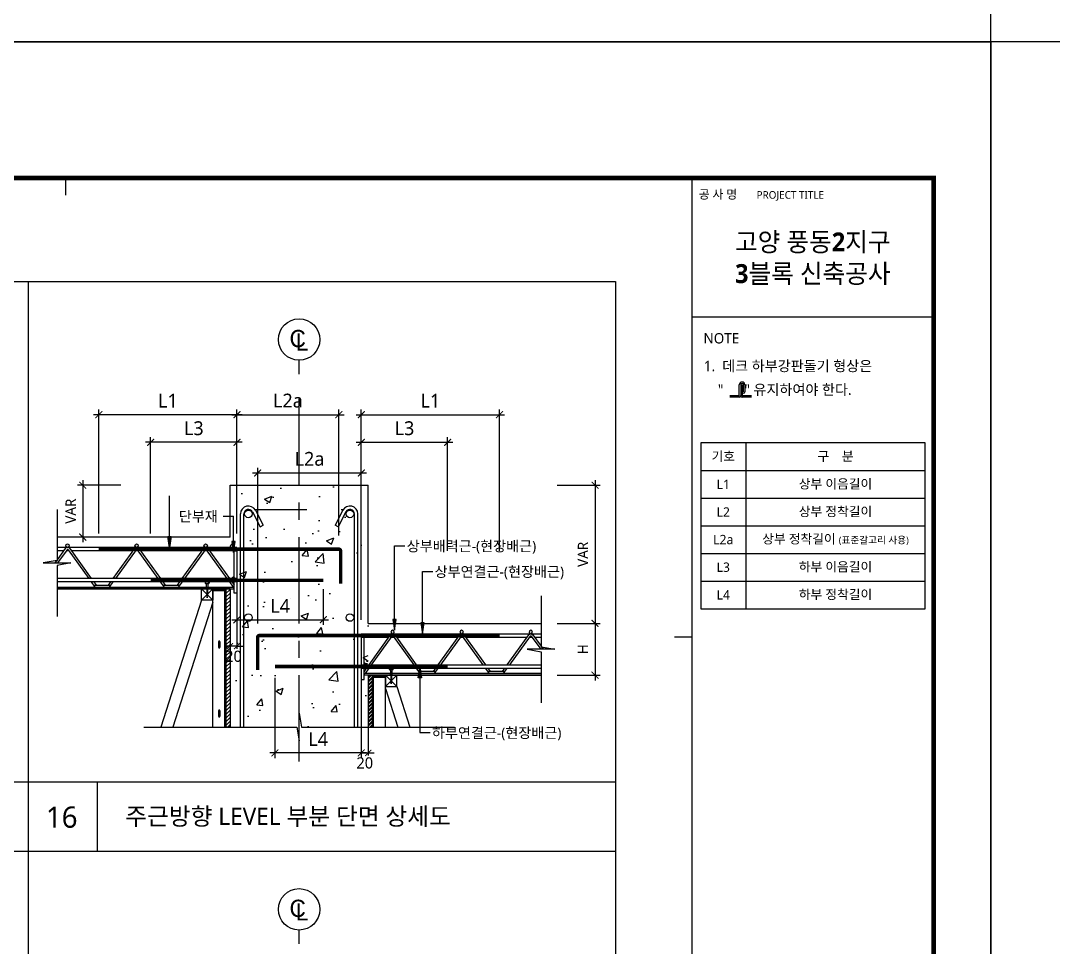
# Model space of a CAD drawing. Extents: x 10983 to 44623, y -18406 to 11294.
# Drawn here: x 24993 to 27983, y -3208 to -524 of the extents above; entities that cross this region are included whole.
import ezdxf
from ezdxf.enums import TextEntityAlignment as Align

# ---------------------------------------------------------------- set-up
doc = ezdxf.new("R2010")
doc.units = 0
doc.header["$LTSCALE"] = 100
doc.header["$MEASUREMENT"] = 0
doc.header["$PDMODE"] = 3
doc.header["$PDSIZE"] = 10
for name, pattern in [('CEN', [62, 60, -1, 0, -1]), ('CENTERX2', [4, 2.5, -0.5, 0.5, -0.5]), ('HID', [2.5, 1.5, -1]), ('HIDDEN', [0.375, 0.25, -0.125])]:
    doc.linetypes.add(name, pattern=pattern)
doc.layers.get('0').update_dxf_attribs({"linetype": 'CONTINUOUS'})
doc.layers.get('Defpoints').update_dxf_attribs({"color": 165, "linetype": 'CONTINUOUS'})
for name, color, linetype in [('-비콘 단부', 7, 'CONTINUOUS'), ('0-TEXT', 3, 'CONTINUOUS'), ('DECK-CEN', 1, 'CEN'), ('DECK-CON', 2, 'CONTINUOUS'), ('DECK-DIM', 255, 'CONTINUOUS'), ('DECK-ETC STEEL', 6, 'CONTINUOUS'), ('DECK-HATCH', 251, 'CONTINUOUS'), ('DECK-JOINT BAR', 4, 'HIDDEN'), ('DECK-LATTICE', 7, 'CONTINUOUS'), ('DECK-PG', 4, 'CONTINUOUS'), ('DECK-RC', 251, 'CONTINUOUS'), ('DECK-RC(ETC)', 252, 'CONTINUOUS'), ('DECK-TABLE', 7, 'CONTINUOUS'), ('DECK-TEX1', 6, 'CONTINUOUS'), ('DECK-TEXT', 7, 'CONTINUOUS'), ('DECK-TITLE TEXT', 3, 'CONTINUOUS'), ('DECK-TRANS', 3, 'CONTINUOUS'), ('E2', 7, 'CONTINUOUS'), ('form', 7, 'CONTINUOUS'), ('form_TEX', 7, 'CONTINUOUS'), ('TG-TABLE.TEX', 7, 'CONTINUOUS'), ('TXT', 3, 'CONTINUOUS')]:
    doc.layers.add(name, color=color, linetype=linetype)
doc.styles.add('SY Panel', font='malgun.ttf')
doc.styles.add('VICON TEXT', font='malgun.ttf')
doc.styles.add('굴림', font='Gulim.ttf')
doc.styles.add('맑은고딕', font='malgun.ttf')
doc.dimstyles.new('STDECK-DIM', dxfattribs={"dimtxt": 35, "dimasz": 20, "dimexe": 15, "dimexo": 40, "dimgap": 10, "dimtad": 1, "dimdec": 0, "dimtxsty": 'SY Panel', "dimblk": 'ARCHTICK', "dimcen": 2.5, "dimdle": 15, "dimclrd": 7, "dimclre": 7, "dimclrt": 6, "dimadec": 0, "dimazin": 0, "dimtfac": 1, "dimtdec": 0, "dimtmove": 0, "dimatfit": 3, "dimldrblk": 'ARCHTICK', "dimfxl": 1, "dimarcsym": 0})
doc.dimstyles.new('STDECK-DIM 2', dxfattribs={"dimscale": 2.5, "dimtxt": 12, "dimasz": 7, "dimexe": 3, "dimexo": 3, "dimgap": 3, "dimtad": 1, "dimdec": 0, "dimlunit": 6, "dimtxsty": 'VICON TEXT', "dimblk": 'ARCHTICK', "dimcen": 2.5, "dimclrd": 7, "dimclre": 7, "dimclrt": 6, "dimadec": 0, "dimazin": 0, "dimtfac": 1, "dimtdec": 0, "dimtix": 1, "dimtmove": 0, "dimatfit": 3, "dimfxl": 1, "dimarcsym": 0})
pattern_1 = [(45, (-2415.1005, -5154.619), (-5.3033009, 5.3033009), [])]

# ---------------------------------------------------------------- blocks, each defined once
blk = doc.blocks.new('Deck_Sh03')
at = {"layer": 'Defpoints'}
blk.add_lwpolyline([(-517.5, -296.1), (7892.5, -296.1), (7892.5, 5644), (-517.5, 5644)], close=True, dxfattribs=at)
at = {"layer": 'TG-TABLE.TEX', "color": 3, "ltscale": 0.5, "style": 'VICON TEXT'}
blk.add_attdef('DKTYT', text='', height=100, dxfattribs=at).set_placement((2425.2, 5047), align=Align.RIGHT)
at = {"layer": 'TXT', "ltscale": 0.5, "style": 'VICON TEXT'}
blk.add_attdef('DKTYR', text='', height=45, dxfattribs=at).set_placement((7248.4, 1495), align=Align.RIGHT)
blk = doc.blocks.new('_ArchTick')
at = {"color": 0, "linetype": 'ByBlock', "const_width": 0.15}
blk.add_lwpolyline([(-0.5, -0.5), (0.5, 0.5)], dxfattribs=at)
blk = doc.blocks.new('*D331')
at = {"layer": 'DECK-DIM', "color": 7, "lineweight": -2}
for p, q in [((25369.5, -2009.9), (25369.5, -1730.5)), ((25619.5, -2009.9), (25619.5, -1730.5)), ((25634.5, -1745.5), (25354.5, -1745.5))]:
    blk.add_line(p, q, dxfattribs=at)
at = {"layer": 'Defpoints', "color": 0, "ltscale": 0.5}
for p in [(25369.5, -1745.5), (25369.5, -2049.9), (25619.5, -2049.9)]:
    blk.add_point(p, dxfattribs=at)
at = {"layer": 'DECK-DIM', "color": 7, "lineweight": -2, "ltscale": 0.5, "xscale": 20, "yscale": 20, "zscale": 20, "rotation": 180}
blk.add_blockref('_ArchTick', (25369.5, -1745.5), dxfattribs=at)
at = {"layer": 'DECK-DIM', "color": 7, "lineweight": -2, "ltscale": 0.5, "xscale": 20, "yscale": 20, "zscale": 20}
blk.add_blockref('_ArchTick', (25619.5, -1745.5), dxfattribs=at)
at = {"layer": 'DECK-DIM', "color": 6, "ltscale": 0.5, "insert": (25494.5, -1704.9), "char_height": 40, "attachment_point": 5, "style": 'SY Panel'}
blk.add_mtext('L3', dxfattribs=at)
blk = doc.blocks.new('*D332')
at = {"layer": 'DECK-DIM', "color": 7, "lineweight": -2}
for p, q in [((25634.5, -1665.5), (25204.5, -1665.5)), ((25219.5, -2009.9), (25219.5, -1650.5)), ((25619.5, -2009.9), (25619.5, -1650.5))]:
    blk.add_line(p, q, dxfattribs=at)
at = {"layer": 'Defpoints', "color": 0, "ltscale": 0.5}
for p in [(25219.5, -1665.5), (25219.5, -2049.9), (25619.5, -2049.9)]:
    blk.add_point(p, dxfattribs=at)
at = {"layer": 'DECK-DIM', "color": 7, "lineweight": -2, "ltscale": 0.5, "xscale": 20, "yscale": 20, "zscale": 20, "rotation": 180}
blk.add_blockref('_ArchTick', (25219.5, -1665.5), dxfattribs=at)
at = {"layer": 'DECK-DIM', "color": 7, "lineweight": -2, "ltscale": 0.5, "xscale": 20, "yscale": 20, "zscale": 20}
blk.add_blockref('_ArchTick', (25619.5, -1665.5), dxfattribs=at)
at = {"layer": 'DECK-DIM', "color": 6, "ltscale": 0.5, "insert": (25419.5, -1625.1), "char_height": 40, "attachment_point": 5, "style": 'SY Panel'}
blk.add_mtext('L1', dxfattribs=at)
blk = doc.blocks.new('*D381')
at = {"layer": 'DECK-DIM', "color": 7, "lineweight": -2}
for p, q in [((25283, -1869.9), (25158, -1869.9)), ((25173, -1854.9), (25173, -2034.9)), ((25283, -2019.9), (25158, -2019.9))]:
    blk.add_line(p, q, dxfattribs=at)
at = {"layer": 'Defpoints', "color": 0, "ltscale": 0.5}
for p in [(25323, -1869.9), (25173, -2019.9), (25323, -2019.9)]:
    blk.add_point(p, dxfattribs=at)
at = {"layer": 'DECK-DIM', "color": 7, "lineweight": -2, "ltscale": 0.5, "xscale": 20, "yscale": 20, "zscale": 20}
for p, rotation in [((25173, -1869.9), 90), ((25173, -2019.9), 270)]:
    blk.add_blockref('_ArchTick', p, dxfattribs=dict(at, rotation=rotation))
at = {"layer": 'DECK-DIM', "color": 6, "ltscale": 0.5, "insert": (25138, -1944.9), "char_height": 30, "attachment_point": 5, "rotation": 90, "style": 'SY Panel'}
blk.add_mtext('VAR', dxfattribs=at)
blk = doc.blocks.new('*D384')
at = {"layer": 'DECK-DIM', "color": 7, "lineweight": -2}
for p, q in [((25979.5, -2059.9), (25979.5, -1730.5)), ((26229.5, -2059.9), (26229.5, -1730.5)), ((25964.5, -1745.5), (26244.5, -1745.5))]:
    blk.add_line(p, q, dxfattribs=at)
at = {"layer": 'Defpoints', "color": 0, "ltscale": 0.5}
for p in [(26229.5, -1745.5), (25979.5, -2099.9), (26229.5, -2099.9)]:
    blk.add_point(p, dxfattribs=at)
at = {"layer": 'DECK-DIM', "color": 7, "lineweight": -2, "ltscale": 0.5, "xscale": 20, "yscale": 20, "zscale": 20, "rotation": 180}
blk.add_blockref('_ArchTick', (25979.5, -1745.5), dxfattribs=at)
at = {"layer": 'DECK-DIM', "color": 7, "lineweight": -2, "ltscale": 0.5, "xscale": 20, "yscale": 20, "zscale": 20}
blk.add_blockref('_ArchTick', (26229.5, -1745.5), dxfattribs=at)
at = {"layer": 'DECK-DIM', "color": 6, "ltscale": 0.5, "insert": (26104.5, -1704.9), "char_height": 40, "attachment_point": 5, "style": 'SY Panel'}
blk.add_mtext('L3', dxfattribs=at)
blk = doc.blocks.new('*D385')
at = {"layer": 'DECK-DIM', "color": 7, "lineweight": -2}
for p, q in [((25964.5, -1665.5), (26394.5, -1665.5)), ((25979.5, -2059.9), (25979.5, -1650.5)), ((26379.5, -2059.9), (26379.5, -1650.5))]:
    blk.add_line(p, q, dxfattribs=at)
at = {"layer": 'Defpoints', "color": 0, "ltscale": 0.5}
for p in [(26379.5, -1665.5), (25979.5, -2099.9), (26379.5, -2099.9)]:
    blk.add_point(p, dxfattribs=at)
at = {"layer": 'DECK-DIM', "color": 7, "lineweight": -2, "ltscale": 0.5, "xscale": 20, "yscale": 20, "zscale": 20, "rotation": 180}
blk.add_blockref('_ArchTick', (25979.5, -1665.5), dxfattribs=at)
at = {"layer": 'DECK-DIM', "color": 7, "lineweight": -2, "ltscale": 0.5, "xscale": 20, "yscale": 20, "zscale": 20}
blk.add_blockref('_ArchTick', (26379.5, -1665.5), dxfattribs=at)
at = {"layer": 'DECK-DIM', "color": 6, "ltscale": 0.5, "insert": (26179.5, -1625.1), "char_height": 40, "attachment_point": 5, "style": 'SY Panel'}
blk.add_mtext('L1', dxfattribs=at)
blk = doc.blocks.new('*D145')
at = {"layer": 'DECK-DIM', "color": 7, "lineweight": -2}
for p, q in [((26546.2, -1869.9), (26671.2, -1869.9)), ((26656.2, -1854.9), (26656.2, -2284.9)), ((26546.2, -2269.9), (26671.2, -2269.9))]:
    blk.add_line(p, q, dxfattribs=at)
at = {"layer": 'Defpoints', "color": 0, "ltscale": 0.5}
for p in [(26506.2, -1869.9), (26506.2, -2269.9), (26656.2, -2269.9)]:
    blk.add_point(p, dxfattribs=at)
at = {"layer": 'DECK-DIM', "color": 7, "lineweight": -2, "ltscale": 0.5, "xscale": 20, "yscale": 20, "zscale": 20}
for p, rotation in [((26656.2, -1869.9), 90), ((26656.2, -2269.9), 270)]:
    blk.add_blockref('_ArchTick', p, dxfattribs=dict(at, rotation=rotation))
at = {"layer": 'DECK-DIM', "color": 6, "ltscale": 0.5, "insert": (26621.2, -2069.9), "char_height": 30, "attachment_point": 5, "rotation": 90, "style": 'SY Panel'}
blk.add_mtext('VAR', dxfattribs=at)
blk = doc.blocks.new('*D146')
at = {"layer": 'DECK-DIM', "color": 7, "lineweight": -2}
for p, q in [((25619.5, -2170.4), (25619.5, -2274.3)), ((25869.5, -2170.4), (25869.5, -2274.3)), ((25604.5, -2259.3), (25884.5, -2259.3))]:
    blk.add_line(p, q, dxfattribs=at)
at = {"layer": 'Defpoints', "color": 0, "ltscale": 0.5}
for p in [(25619.5, -2130.4), (25869.5, -2130.4), (25869.5, -2259.3)]:
    blk.add_point(p, dxfattribs=at)
at = {"layer": 'DECK-DIM', "color": 7, "lineweight": -2, "ltscale": 0.5, "xscale": 20, "yscale": 20, "zscale": 20, "rotation": 180}
blk.add_blockref('_ArchTick', (25619.5, -2259.3), dxfattribs=at)
at = {"layer": 'DECK-DIM', "color": 7, "lineweight": -2, "ltscale": 0.5, "xscale": 20, "yscale": 20, "zscale": 20}
blk.add_blockref('_ArchTick', (25869.5, -2259.3), dxfattribs=at)
at = {"layer": 'DECK-DIM', "color": 6, "ltscale": 0.5, "insert": (25744.5, -2219.3), "char_height": 40, "attachment_point": 5, "style": 'SY Panel'}
blk.add_mtext('L4', dxfattribs=at)
blk = doc.blocks.new('*D147')
at = {"layer": 'DECK-DIM', "color": 7, "lineweight": -2}
for p, q in [((25599.5, -2197.4), (25599.5, -2343.5)), ((25619.5, -2197.4), (25619.5, -2343.5)), ((25599.5, -2336), (25582, -2336)), ((25619.5, -2336), (25599.5, -2336)), ((25619.5, -2336), (25637, -2336))]:
    blk.add_line(p, q, dxfattribs=at)
at = {"layer": 'Defpoints', "color": 0, "ltscale": 0.5}
for p in [(25599.5, -2189.9), (25619.5, -2189.9), (25599.5, -2336)]:
    blk.add_point(p, dxfattribs=at)
at = {"layer": 'DECK-DIM', "color": 7, "lineweight": -2, "ltscale": 0.5, "xscale": 17.5, "yscale": 17.5, "zscale": 17.5}
blk.add_blockref('_ArchTick', (25599.5, -2336), dxfattribs=at)
at = {"layer": 'DECK-DIM', "color": 7, "lineweight": -2, "ltscale": 0.5, "xscale": 17.5, "yscale": 17.5, "zscale": 17.5, "rotation": 180}
blk.add_blockref('_ArchTick', (25619.5, -2336), dxfattribs=at)
at = {"layer": 'DECK-DIM', "color": 6, "ltscale": 0.5, "insert": (25609.5, -2365.3), "char_height": 32.5, "attachment_point": 5, "style": 'VICON TEXT'}
blk.add_mtext('20', dxfattribs=at)
blk = doc.blocks.new('*D148')
at = {"layer": 'DECK-DIM', "color": 7, "lineweight": -2}
for p, q in [((25979.5, -2506.2), (25979.5, -2652.4)), ((25999.5, -2506.2), (25999.5, -2652.4)), ((25979.5, -2644.9), (25962, -2644.9)), ((25979.5, -2644.9), (25999.5, -2644.9)), ((25999.5, -2644.9), (26017, -2644.9))]:
    blk.add_line(p, q, dxfattribs=at)
at = {"layer": 'Defpoints', "color": 0, "ltscale": 0.5}
for p in [(25979.5, -2498.7), (25999.5, -2498.7), (25999.5, -2644.9)]:
    blk.add_point(p, dxfattribs=at)
at = {"layer": 'DECK-DIM', "color": 7, "lineweight": -2, "ltscale": 0.5, "xscale": 17.5, "yscale": 17.5, "zscale": 17.5}
blk.add_blockref('_ArchTick', (25979.5, -2644.9), dxfattribs=at)
at = {"layer": 'DECK-DIM', "color": 7, "lineweight": -2, "ltscale": 0.5, "xscale": 17.5, "yscale": 17.5, "zscale": 17.5, "rotation": 180}
blk.add_blockref('_ArchTick', (25999.5, -2644.9), dxfattribs=at)
at = {"layer": 'DECK-DIM', "color": 6, "ltscale": 0.5, "insert": (25989.5, -2674.2), "char_height": 32.5, "attachment_point": 5, "style": 'VICON TEXT'}
blk.add_mtext('20', dxfattribs=at)
blk = doc.blocks.new('*D149')
at = {"layer": 'DECK-DIM', "color": 7, "lineweight": -2}
for p, q in [((25729.5, -2427.3), (25729.5, -2659.9)), ((25979.5, -2423), (25979.5, -2659.9)), ((25994.5, -2644.9), (25714.5, -2644.9))]:
    blk.add_line(p, q, dxfattribs=at)
at = {"layer": 'Defpoints', "color": 0, "ltscale": 0.5}
for p in [(25729.5, -2387.3), (25979.5, -2383), (25729.5, -2644.9)]:
    blk.add_point(p, dxfattribs=at)
at = {"layer": 'DECK-DIM', "color": 7, "lineweight": -2, "ltscale": 0.5, "xscale": 20, "yscale": 20, "zscale": 20, "rotation": 180}
blk.add_blockref('_ArchTick', (25729.5, -2644.9), dxfattribs=at)
at = {"layer": 'DECK-DIM', "color": 7, "lineweight": -2, "ltscale": 0.5, "xscale": 20, "yscale": 20, "zscale": 20}
blk.add_blockref('_ArchTick', (25979.5, -2644.9), dxfattribs=at)
at = {"layer": 'DECK-DIM', "color": 6, "ltscale": 0.5, "insert": (25854.5, -2604.9), "char_height": 40, "attachment_point": 5, "style": 'SY Panel'}
blk.add_mtext('L4', dxfattribs=at)
blk = doc.blocks.new('*D150')
at = {"layer": 'DECK-DIM', "color": 7, "lineweight": -2}
for p, q in [((26546.2, -2269.9), (26671.2, -2269.9)), ((26656.2, -2254.9), (26656.2, -2434.9)), ((26546.2, -2419.9), (26671.2, -2419.9))]:
    blk.add_line(p, q, dxfattribs=at)
at = {"layer": 'Defpoints', "color": 0, "ltscale": 0.5}
for p in [(26506.2, -2269.9), (26506.2, -2419.9), (26656.2, -2419.9)]:
    blk.add_point(p, dxfattribs=at)
at = {"layer": 'DECK-DIM', "color": 7, "lineweight": -2, "ltscale": 0.5, "xscale": 20, "yscale": 20, "zscale": 20}
for p, rotation in [((26656.2, -2269.9), 90), ((26656.2, -2419.9), 270)]:
    blk.add_blockref('_ArchTick', p, dxfattribs=dict(at, rotation=rotation))
at = {"layer": 'DECK-DIM', "color": 6, "ltscale": 0.5, "insert": (26621.2, -2344.9), "char_height": 30, "attachment_point": 5, "rotation": 90, "style": 'SY Panel'}
blk.add_mtext('H', dxfattribs=at)
blk = doc.blocks.new('*D157')
at = {"layer": 'DECK-DIM', "color": 7, "lineweight": -2}
for p, q in [((25604.5, -1665.5), (25929.5, -1665.5)), ((25619.5, -2009.9), (25619.5, -1650.5)), ((25914.5, -2014.9), (25914.5, -1650.5))]:
    blk.add_line(p, q, dxfattribs=at)
at = {"layer": 'Defpoints', "color": 0, "ltscale": 0.5}
for p in [(25914.5, -1665.5), (25619.5, -2049.9), (25914.5, -2054.9)]:
    blk.add_point(p, dxfattribs=at)
at = {"layer": 'DECK-DIM', "color": 7, "lineweight": -2, "ltscale": 0.5, "xscale": 20, "yscale": 20, "zscale": 20, "rotation": 180}
blk.add_blockref('_ArchTick', (25619.5, -1665.5), dxfattribs=at)
at = {"layer": 'DECK-DIM', "color": 7, "lineweight": -2, "ltscale": 0.5, "xscale": 20, "yscale": 20, "zscale": 20}
blk.add_blockref('_ArchTick', (25914.5, -1665.5), dxfattribs=at)
at = {"layer": 'DECK-DIM', "color": 6, "ltscale": 0.5, "insert": (25767, -1624.9), "char_height": 40, "attachment_point": 5, "style": 'SY Panel'}
blk.add_mtext('L2a', dxfattribs=at)
blk = doc.blocks.new('*D158')
at = {"layer": 'DECK-DIM', "color": 7, "lineweight": -2}
for p, q in [((25679.5, -2269.9), (25679.5, -1819.3)), ((25979.5, -2259.9), (25979.5, -1819.3)), ((25664.5, -1834.3), (25994.5, -1834.3))]:
    blk.add_line(p, q, dxfattribs=at)
at = {"layer": 'Defpoints', "color": 0, "ltscale": 0.5}
for p in [(25979.5, -1834.3), (25979.5, -2299.9), (25679.5, -2309.9)]:
    blk.add_point(p, dxfattribs=at)
at = {"layer": 'DECK-DIM', "color": 7, "lineweight": -2, "ltscale": 0.5, "xscale": 20, "yscale": 20, "zscale": 20, "rotation": 180}
blk.add_blockref('_ArchTick', (25679.5, -1834.3), dxfattribs=at)
at = {"layer": 'DECK-DIM', "color": 7, "lineweight": -2, "ltscale": 0.5, "xscale": 20, "yscale": 20, "zscale": 20}
blk.add_blockref('_ArchTick', (25979.5, -1834.3), dxfattribs=at)
at = {"layer": 'DECK-DIM', "color": 6, "ltscale": 0.5, "insert": (25829.5, -1793.6), "char_height": 40, "attachment_point": 5, "style": 'SY Panel'}
blk.add_mtext('L2a', dxfattribs=at)
blk = doc.blocks.new('tg3')
at = {"layer": 'DECK-TRANS', "ltscale": 0.5}
h = blk.add_hatch(color=3, dxfattribs=at)
h.dxf.hatch_style = 1
h.paths.add_polyline_path([(6018.8, 42141.7, 1), (6008.8, 42141.7, 0.399881), (6013.6, 42136.7), (6014.1, 42136.7, 0.399881)])
h.paths.add_polyline_path([(6208.9, 42141.7, 1), (6218.9, 42141.7, 1)])
h.paths.add_polyline_path([(6418.8, 42141.7, 1), (6408.8, 42141.7, 0.399881), (6413.6, 42136.7), (6414.1, 42136.7, 0.399881)])
at = {"layer": '-비콘 단부', "color": 116, "ltscale": 0.5}
blk.add_lwpolyline([(6496.5, 42046.7), (6496.5, 42126.7), (6504.5, 42126.7), (6504.5, 42004), (6496.5, 42004), (6496.5, 42036.7)], dxfattribs=at)
blk.add_circle((6494, 42049.2), 2.5, dxfattribs=at)
at = {"layer": 'DECK-LATTICE', "ltscale": 0.5}
for p, q in [((6504.5, 42136.7), (5983.8, 42136.7)), ((6007.5, 42133.4), (5983.8, 42100.3)), ((6020.5, 42133.4), (6082.8, 42046.7)), ((6207.5, 42133.4), (6145.2, 42046.7)), ((6220.5, 42133.4), (6282.8, 42046.7)), ((6407.5, 42133.4), (6345.2, 42046.7)), ((6420.5, 42133.4), (6482.8, 42046.7)), ((6504.5, 42136.7), (6504.5, 42126.7)), ((6002.7, 42126.7), (5983.8, 42126.7)), ((6012.4, 42129.9), (5985, 42091.7)), ((6017.9, 42126.7), (6010.1, 42126.7)), ((6015.6, 42129.9), (6075.4, 42046.7)), ((6202.7, 42126.7), (6025.3, 42126.7)), ((6212.4, 42129.9), (6152.6, 42046.7)), ((6217.9, 42126.7), (6210.1, 42126.7)), ((6215.6, 42129.9), (6275.4, 42046.7)), ((6402.7, 42126.7), (6225.3, 42126.7)), ((6412.4, 42129.9), (6352.6, 42046.7)), ((6417.9, 42126.7), (6410.1, 42126.7)), ((6415.6, 42129.9), (6475.4, 42046.7)), ((6504.5, 42126.7), (6425.3, 42126.7)), ((5982.5, 42098.6), (5977.6, 42091.7)), ((6504.5, 42046.7), (5983.8, 42046.7)), ((6504.5, 42036.7), (5983.8, 42036.7)), ((6082.6, 42036.7), (6093.4, 42021.7)), ((6089.1, 42027.7), (6139, 42027.7)), ((6090, 42036.7), (6096.5, 42027.7)), ((6093.4, 42021.7), (6134.6, 42021.7)), ((6138, 42036.7), (6131.6, 42027.7)), ((6145.4, 42036.7), (6134.6, 42021.7)), ((6282.6, 42036.7), (6293.4, 42021.7)), ((6289.1, 42027.7), (6339, 42027.7)), ((6290, 42036.7), (6296.5, 42027.7)), ((6293.4, 42021.7), (6334.6, 42021.7)), ((6338, 42036.7), (6331.6, 42027.7)), ((6345.4, 42036.7), (6334.6, 42021.7)), ((6482.6, 42036.7), (6493.4, 42021.7)), ((6490, 42036.7), (6496.5, 42027.7))]:
    blk.add_line(p, q, dxfattribs=at)
for centre, radius in [((6014, 42128.7), 8), ((6214, 42128.7), 8), ((6414, 42128.7), 8), ((6014, 42128.7), 2), ((6214, 42128.7), 2), ((6414, 42128.7), 2)]:
    blk.add_arc(centre, radius, 35.7097, 144.2903, dxfattribs=at)
at = {"layer": 'DECK-PG', "ltscale": 0.5}
for p, q in [((5983.8, 42021.7), (6495.5, 42021.7)), ((5983.8, 42017.2), (6495.5, 42017.2)), ((5983.8, 42016.7), (6495.5, 42016.7)), ((6495.5, 42016.7), (6495.5, 42021.7))]:
    blk.add_line(p, q, dxfattribs=at)
at = {"layer": 'DECK-TRANS', "ltscale": 0.5}
for centre in [(6013.8, 42141.7), (6213.9, 42141.7), (6413.8, 42141.7)]:
    blk.add_circle(centre, 5, dxfattribs=at)
blk = doc.blocks.new('하부강판돌기')
for p, q in [((1505193, 767703), (1505193, 767942)), ((1505225, 767942), (1505225, 767687)), ((1505257, 767942), (1505257, 767703)), ((1505257, 767782), (1505257, 767910)), ((1505289, 767782), (1505289, 767942)), ((1505321, 767942), (1505321, 767782)), ((1505177, 767687), (1504975, 767687)), ((1505193, 767655), (1504975, 767655)), ((1505475, 767655), (1505257, 767655)), ((1505475, 767687), (1505273, 767687))]:
    blk.add_line(p, q)
for centre, radius, start, end in [((1505257, 767942), 63.8, 0, 180), ((1505257, 767942), 63.8, 0, 180), ((1505257, 767942), 31.9, 0, 180), ((1505289, 767782), 31.9, 180, 0), ((1505177, 767703), 15.9, 270, 0), ((1505193, 767687), 31.9, 270, 0), ((1505257, 767687), 31.9, 180, 270), ((1505273, 767703), 15.9, 180, 270)]:
    blk.add_arc(centre, radius, start, end)

msp = doc.modelspace()

# ---------------------------------------------------------------- hatches: boundary and pattern name
at = {"linetype": 'ByBlock'}
h = msp.add_hatch(color=256, dxfattribs=at)
h.paths.add_polyline_path([(25419.4, -2018.4), (25424.2, -2018.4), (25424.2, -2049.9)])
h.paths.add_polyline_path([(25424.2, -2018.4), (25428.9, -2018.4), (25424.2, -2049.9)])
h = msp.add_hatch(color=256, dxfattribs=at)
h.paths.add_polyline_path([(25614.1, -2033), (25609.4, -2033), (25609.4, -2064.4)])
h.paths.add_polyline_path([(25609.4, -2033), (25604.7, -2033), (25609.4, -2064.4)])
h = msp.add_hatch(color=256, dxfattribs=at)
h.paths.add_polyline_path([(26080.6, -2258.4), (26075.9, -2258.4), (26075.9, -2289.9)])
h.paths.add_polyline_path([(26075.9, -2258.4), (26071.2, -2258.4), (26075.9, -2289.9)])
h = msp.add_hatch(color=256, dxfattribs=at)
h.paths.add_polyline_path([(26161.3, -2268.4), (26156.6, -2268.4), (26156.6, -2299.9)])
h.paths.add_polyline_path([(26156.6, -2268.4), (26151.9, -2268.4), (26156.6, -2299.9)])
h = msp.add_hatch(color=256, dxfattribs=at)
h.paths.add_polyline_path([(26148.9, -2395.9), (26148.9, -2427.3), (26153.6, -2427.3)])
h.paths.add_polyline_path([(26148.9, -2395.9), (26144.2, -2427.3), (26148.9, -2427.3)])
at = {"layer": 'DECK-HATCH'}
h = msp.add_hatch(dxfattribs=at)
h.set_pattern_fill('AR-CONC', color=256, scale=30, style=0)
h.set_pattern_definition([(50, (-2415.1, -5154.62), (215.1781, -18.8256), [22.5, -247.5]), (355, (-2415.1, -5154.62), (-41.6254, 225.6576), [18, -198]), (100.45144, (-2397.17, -5156.19), (173.5527, 206.832), [19.122, -210.3426]), (46.1842, (-2415.1, -5094.62), (320.1724, -49.6558), [33.75, -371.25]), (96.6356, (-2388.42, -5098.76), (280.3986, 292.2356), [28.683, -315.514]), (351.1842, (-2415.1, -5094.62), (280.3986, 292.2356), [27, -297]), (21, (-2385.1, -5109.62), (179.0721, -120.7857), [22.5, -247.5]), (326, (-2385.1, -5109.62), (72.9946, 217.545), [18, -198]), (71.45144, (-2370.18, -5119.68), (252.0667, 96.7593), [19.122, -210.3426]), (37.5, (-2415.1, -5154.62), (3.64796, 99.86816), [0, -195.6, 0, -201, 0, -198.75]), (7.5, (-2415.1, -5154.62), (78.92086, 118.3235), [0, -114.6, 0, -191.1, 0, -75.75]), (327.5, (-2482, -5154.62), (160.14673, -6.76646), [0, -75, 0, -234, 0, -310.5]), (317.5, (-2512, -5154.62), (174.95585, 30.0315), [0, -97.5, 0, -155.4, 0, -220.5])])
h.paths.add_polyline_path([(25999.5, -1869.9), (25599.5, -1869.9), (25599.5, -2570), (25999.5, -2570)])
at = {"layer": 'DECK-HATCH', "linetype": 'ByBlock'}
h = msp.add_hatch(dxfattribs=at)
h.set_pattern_fill('ANSI31', color=256, scale=60, style=0)
h.set_pattern_definition(pattern_1)
h.paths.add_polyline_path([(25599.5, -2169.9), (25587.5, -2169.9), (25587.5, -2570), (25599.5, -2570)])
h.paths.add_polyline_path([(25580.2, -2288.5), (25638.8, -2288.5), (25638.8, -2333.5), (25580.2, -2333.5)], flags=9)
h = msp.add_hatch(dxfattribs=at)
h.set_pattern_fill('ANSI31', color=256, scale=60, style=0)
h.set_pattern_definition(pattern_1)
h.paths.add_polyline_path([(26011.5, -2419.9), (25999.5, -2419.9), (25999.5, -2570), (26011.5, -2570)])
h = msp.add_hatch(dxfattribs=at)
h.set_pattern_fill('ANSI31', color=256, scale=60, style=0)
h.set_pattern_definition([(45, (11206.153, -1967.392), (-5.303301, 5.303301), [])])
h.paths.add_polyline_path([(26011.5, -2419.9), (25999.5, -2419.9), (25999.5, -2570), (26011.5, -2570)])

# ---------------------------------------------------------------- linework, layer by layer
at = {"linetype": 'ByBlock'}
for p, q in [((25424.2, -2049.9), (25424.2, -1900.5)), ((25579.4, -1959.2), (25609.4, -1959.2)), ((25609.4, -2064.4), (25609.4, -1959.2)), ((26075.9, -2045.4), (26105.9, -2045.4)), ((26075.9, -2289.9), (26075.9, -2045.4)), ((26156.6, -2119.4), (26186.6, -2119.4)), ((26156.6, -2299.9), (26156.6, -2119.4)), ((26148.9, -2395.9), (26148.9, -2586)), ((26148.9, -2586), (26178.9, -2586))]:
    msp.add_line(p, q, dxfattribs=at)
for points in [[(25419.4, -2018.4), (25428.9, -2018.4), (25424.2, -2049.9), (25419.4, -2018.4)], [(25614.1, -2033), (25604.7, -2033), (25609.4, -2064.4), (25614.1, -2033)], [(26080.6, -2258.4), (26071.2, -2258.4), (26075.9, -2289.9), (26080.6, -2258.4)], [(26161.3, -2268.4), (26151.9, -2268.4), (26156.6, -2299.9), (26161.3, -2268.4)], [(26153.6, -2427.3), (26144.2, -2427.3), (26148.9, -2395.9), (26153.6, -2427.3)]]:
    msp.add_lwpolyline(points, dxfattribs=at)
at = {"layer": 'DECK-CEN', "linetype": 'CENTERX2'}
msp.add_line((25799.5, -2670), (25799.5, -1598), dxfattribs=at)
at = {"layer": 'DECK-CON'}
for p, q in [((25599.5, -2019.9), (25599.5, -1869.9)), ((25599.5, -1869.9), (25999.5, -1869.9)), ((25999.5, -2269.9), (25999.5, -1869.9)), ((25599.5, -2019.9), (25098.8, -2019.9)), ((25599.5, -2169.9), (25098.8, -2169.9)), ((25999.5, -2269.9), (26500.2, -2269.9)), ((25999.5, -2419.9), (26500.2, -2419.9))]:
    msp.add_line(p, q, dxfattribs=at)
for points in [[(25098.8, -1939.9), (25098.8, -2087.8), (25058.8, -2094.9), (25138.8, -2094.9), (25098.8, -2101.9), (25098.8, -2249.9)], [(26500.2, -2189.9), (26500.2, -2337.8), (26540.2, -2344.9), (26460.2, -2344.9), (26500.2, -2351.9), (26500.2, -2499.9)], [(25349.5, -2570), (25792.4, -2570), (25799.5, -2610), (25799.5, -2530), (25806.5, -2570), (26249.5, -2570)]]:
    msp.add_lwpolyline(points, dxfattribs=at)
for points in [[(25587.5, -2169.9), (25599.5, -2169.9), (25599.5, -2570), (25587.5, -2570)], [(26011.5, -2419.9), (25999.5, -2419.9), (25999.5, -2570), (26011.5, -2570)]]:
    msp.add_lwpolyline(points, close=True, dxfattribs=at)
at = {"layer": 'DECK-ETC STEEL'}
for points in [[(25584.5, -2169.9), (25587.5, -2169.9), (25587.5, -2570), (25584.5, -2570), (25584.5, -2175.9), (25549.5, -2175.9), (25549.5, -2172.9), (25584.5, -2172.9), (25584.5, -2169.9), (25587.5, -2169.9)], [(26014.5, -2419.9), (26011.5, -2419.9), (26011.5, -2570), (26014.5, -2570), (26014.5, -2425.9), (26049.5, -2425.9), (26049.5, -2422.9), (26014.5, -2422.9), (26014.5, -2419.9), (26011.5, -2419.9)]]:
    msp.add_lwpolyline(points, dxfattribs=at)
at = {"layer": 'DECK-JOINT BAR', "const_width": 10}
for points in [[(25218.9, -2054.9), (25914.5, -2054.9, -0.414214), (25919.5, -2059.9), (25919.5, -2154.9)], [(25679.5, -2404.9), (25679.5, -2309.9, -0.414214), (25684.5, -2304.9), (26380.1, -2304.9)]]:
    msp.add_lwpolyline(points, format="xyb", dxfattribs=at)
for points in [[(25369.5, -2144.9), (25869.5, -2144.9)], [(26229.5, -2394.9), (25729.5, -2394.9)]]:
    msp.add_lwpolyline(points, dxfattribs=at)
at = {"layer": 'DECK-RC', "linetype": 'HID'}
msp.add_line((25671.4, -1939.9), (25927.5, -1939.9), dxfattribs=at)
at = {"layer": 'DECK-RC'}
for p, q in [((25672.9, -1942.2), (25695.3, -1985.2)), ((25926.1, -1942.2), (25903.6, -1985.2)), ((25629.5, -2570), (25629.5, -1952.9)), ((25639.5, -2570), (25639.5, -1952.9)), ((25664, -1946.8), (25686.5, -1989.8)), ((25935, -1946.8), (25912.5, -1989.8)), ((25959.5, -2570), (25959.5, -1952.9)), ((25969.5, -2570), (25969.5, -1952.9)), ((25686.5, -1989.8), (25695.3, -1985.2)), ((25912.5, -1989.8), (25903.6, -1985.2))]:
    msp.add_line(p, q, dxfattribs=at)
for centre in [(25652.5, -1952.9), (25946.5, -1952.9), (25652.5, -2252.9), (25946.5, -2252.9)]:
    msp.add_circle(centre, 11, dxfattribs=at)
for centre, radius, start, end in [((25652.5, -1952.9), 23, 27.5898, 180), ((25652.5, -1952.9), 13, 27.5824, 180), ((25946.5, -1952.9), 23, 0, 152.4102), ((25946.5, -1952.9), 13, 0, 152.4176)]:
    msp.add_arc(centre, radius, start, end, dxfattribs=at)
at = {"layer": 'DECK-RC(ETC)'}
for p, q in [((25527, -2150.9), (25527, -2152.9)), ((25528, -2149.9), (25538, -2149.9)), ((25539, -2150.9), (25539, -2152.9)), ((25516.5, -2202.9), (25549.5, -2169.9)), ((25549.5, -2202.9), (25516.5, -2169.9)), ((25528, -2153.9), (25538, -2153.9)), ((25529, -2168.5), (25529, -2169.3)), ((25529.6, -2167.9), (25530.1, -2167.9)), ((25529.6, -2169.9), (25536.4, -2169.9)), ((25530.1, -2167.9), (25535.9, -2167.9)), ((25530.7, -2156.2), (25530.7, -2166.6)), ((25532, -2167.9), (25534, -2167.9)), ((25532, -2169.9), (25532, -2190.4)), ((25534, -2169.9), (25534, -2190.4)), ((25535.3, -2156.2), (25535.3, -2166.6)), ((25535.9, -2167.9), (25536.4, -2167.9)), ((25537, -2168.5), (25537, -2169.3)), ((25549.5, -2570), (25549.5, -2175.9)), ((25516.5, -2202.9), (25399.5, -2570)), ((25549.5, -2208), (25434.1, -2570)), ((25532, -2190.4), (25533, -2195.4)), ((25533, -2195.4), (25534, -2190.4)), ((25566, -2322.9), (25566, -2338.9)), ((25570, -2322.9), (25570, -2338.9)), ((26049.5, -2452.9), (26082.5, -2419.9)), ((26082.5, -2452.9), (26049.5, -2419.9)), ((26060, -2400.9), (26060, -2402.9)), ((26071, -2399.9), (26061, -2399.9)), ((26071, -2403.9), (26061, -2403.9)), ((26062, -2418.5), (26062, -2419.3)), ((26063.1, -2417.9), (26062.6, -2417.9)), ((26069.4, -2419.9), (26062.6, -2419.9)), ((26068.9, -2417.9), (26063.1, -2417.9)), ((26063.7, -2406.2), (26063.7, -2416.6)), ((26067, -2417.9), (26065, -2417.9)), ((26065, -2419.9), (26065, -2440.4)), ((26067, -2419.9), (26067, -2440.4)), ((26068.3, -2406.2), (26068.3, -2416.6)), ((26069.4, -2417.9), (26068.9, -2417.9)), ((26070, -2418.5), (26070, -2419.3)), ((26072, -2400.9), (26072, -2402.9)), ((26049.5, -2570), (26049.5, -2425.9)), ((26066, -2445.4), (26065, -2440.4)), ((26067, -2440.4), (26066, -2445.4)), ((26049.5, -2458), (26085.2, -2570)), ((26082.5, -2452.9), (26119.8, -2570)), ((25566, -2522.9), (25566, -2538.9)), ((25570, -2522.9), (25570, -2538.9))]:
    msp.add_line(p, q, dxfattribs=at)
for points in [[(25516.5, -2169.9), (25549.5, -2169.9), (25549.5, -2202.9), (25516.5, -2202.9), (25516.5, -2169.9)], [(26082.5, -2419.9), (26049.5, -2419.9), (26049.5, -2452.9), (26082.5, -2452.9), (26082.5, -2419.9)]]:
    msp.add_lwpolyline(points, dxfattribs=at)
for centre, radius, start, end in [((25528, -2150.9), 1, 90, 180), ((25528, -2152.9), 1, 180, 270), ((25538, -2150.9), 1, 0, 90), ((25538, -2152.9), 1, 270, 0), ((25527.9, -2156.6), 2.75, 7.7709, 89.4479), ((25529.6, -2168.5), 0.6, 90, 180), ((25529.6, -2169.3), 0.6, 180, 270), ((25529.3, -2166.5), 1.39, 281.7725, 355.1369), ((25538, -2156.6), 2.75, 90.5521, 172.2291), ((25536.7, -2166.5), 1.39, 184.8631, 258.2275), ((25536.4, -2168.5), 0.6, 0, 90), ((25536.4, -2169.3), 0.6, 270, 0), ((25568, -2322.9), 2, 0, 180), ((25568, -2322.9), 2, 0, 180), ((25568, -2338.9), 2, 180, 0), ((26061, -2400.9), 1, 90, 180), ((26061, -2402.9), 1, 180, 270), ((26060.9, -2406.6), 2.75, 7.7709, 89.4479), ((26062.6, -2418.5), 0.6, 90, 180), ((26062.6, -2419.3), 0.6, 180, 270), ((26062.3, -2416.5), 1.39, 281.7725, 355.1369), ((26071, -2406.6), 2.75, 90.5521, 172.2291), ((26069.7, -2416.5), 1.39, 184.8631, 258.2275), ((26069.4, -2418.5), 0.6, 0, 90), ((26069.4, -2419.3), 0.6, 270, 0), ((26071, -2400.9), 1, 0, 90), ((26071, -2402.9), 1, 270, 0), ((25568, -2522.9), 2, 0, 180), ((25568, -2522.9), 2, 0, 180), ((25568, -2538.9), 2, 180, 0)]:
    msp.add_arc(centre, radius, start, end, dxfattribs=at)
at = {"layer": 'DECK-TABLE', "ltscale": 0.5}
for p, q in [((25015.1, -1280.1), (25015.1, -6230.1)), ((26715.1, -2730.1), (19915.1, -2730.1)), ((25215.1, -2730.1), (25215.1, -2930.1)), ((26715.1, -2930.1), (19915.1, -2930.1))]:
    msp.add_line(p, q, dxfattribs=at)
at = {"layer": 'DECK-TABLE', "color": 9, "ltscale": 0.5}
for p, q in [((27092.6, -1747.3), (27092.6, -2227.3)), ((26962.6, -1827.3), (27612.6, -1827.3)), ((26962.6, -1907.3), (27612.6, -1907.3)), ((26962.6, -1987.3), (27612.6, -1987.3)), ((26962.6, -2067.3), (27612.6, -2067.3)), ((26962.6, -2147.3), (27612.6, -2147.3))]:
    msp.add_line(p, q, dxfattribs=at)
at = {"layer": 'DECK-TABLE', "ltscale": 0.5}
msp.add_lwpolyline([(19915.1, -1280.1), (26715.1, -1280.1), (26715.1, -6230.1), (19915.1, -6230.1)], close=True, dxfattribs=at)
at = {"layer": 'DECK-TABLE', "color": 9, "ltscale": 0.5}
msp.add_lwpolyline([(26962.6, -2227.3), (27612.6, -2227.3), (27612.6, -1747.3), (26962.6, -1747.3)], close=True, dxfattribs=at)
at = {"layer": 'Defpoints'}
for points in [[(19392.5, -6526.2), (27802.5, -6526.2), (27802.5, -586.2), (19392.5, -586.2)], [(27802.5, -6526.2), (36212.5, -6526.2), (36212.5, -586.2), (27802.5, -586.2)]]:
    msp.add_lwpolyline(points, close=True, dxfattribs=at)
at = {"layer": 'E2', "linetype": 'ByBlock'}
for p, q in [((25799.5, -1548), (25799.5, -1508)), ((25799.5, -3198), (25799.5, -3158))]:
    msp.add_line(p, q, dxfattribs=at)
for centre in [(25799.5, -1448), (25799.5, -3098)]:
    msp.add_circle(centre, 60, dxfattribs=at)
at = {"layer": 'form', "color": 30}
for p, q in [((25123.4, -980.1), (25123.4, -1030.1)), ((26936.8, -980.1), (26936.8, -6298.4)), ((26936.8, -2309.7), (26886.8, -2309.7))]:
    msp.add_line(p, q, dxfattribs=at)
at = {"layer": 'form'}
msp.add_line((27636.8, -1382.9), (26936.8, -1382.9), dxfattribs=at)
at = {"layer": 'form', "color": 30, "const_width": 14.2}
msp.add_lwpolyline([(19683.2, -980.1), (19683.2, -6298.4), (27636.8, -6298.4), (27636.8, -980.1)], close=True, dxfattribs=at)

# ---------------------------------------------------------------- block references
at = {"layer": '-비콘 단부'}
msp.add_blockref('tg3', (19115, -44186.6), dxfattribs=at)
at = {"layer": '-비콘 단부', "xscale": -1}
msp.add_blockref('tg3', (32483.9, -44436.6), dxfattribs=at)
at = {"ltscale": 0.5}
msp.add_blockref('Deck_Sh03', (19910, -290.1), dxfattribs=at)
at = {"layer": 'form_TEX', "xscale": 0.1260732435201438, "yscale": 0.1260732435201438, "zscale": 0.1260732435201438}
msp.add_blockref('하부강판돌기', (-162690.6, -98395.9), dxfattribs=at)

# ---------------------------------------------------------------- texts
at = {"layer": '0-TEXT', "color": 3, "ltscale": 0.5, "insert": (27286.8, -1214), "char_height": 55, "width": 700, "attachment_point": 5, "style": '맑은고딕'}
msp.add_mtext('{\\fMalgun Gothic|b1|i0|c129|p50;\\W0.95;고양 풍동2지구 \\P3블록 신축공사}', dxfattribs=at)
at = {"layer": 'DECK-TABLE', "char_height": 27, "width": 150, "attachment_point": 5, "style": '맑은고딕'}
for s, insert in [('기호', (27027.6, -1787.3)), ('L1', (27027.6, -1867.3)), ('L2', (27027.6, -1947.3)), ('L2a', (27027.6, -2027.3)), ('L3', (27027.6, -2107.3)), ('L4', (27027.6, -2187.3))]:
    msp.add_mtext(s, dxfattribs=dict(at, insert=insert))
at = {"layer": 'DECK-TABLE', "color": 2, "char_height": 27, "attachment_point": 5, "style": '맑은고딕'}
for s, insert, width in [('구    분', (27352.6, -1787.3), 150), ('상부 이음길이', (27352.6, -1867.3), 457.597), ('상부 정착길이', (27352.6, -1947.3), 457.597), ('상부 정착길이 {\\H0.74074x;(표준갈고리 사용)}', (27352.6, -2027.3), 630.381), ('하부 이음길이', (27352.6, -2107.3), 457.597), ('하부 정착길이', (27352.6, -2187.3), 457.597)]:
    msp.add_mtext(s, dxfattribs=dict(at, insert=insert, width=width))
at = {"layer": 'DECK-TEX1', "color": 6, "linetype": 'ByBlock', "style": '굴림'}
for s, p in [('C', (25771.7, -1470.1)), ('L', (25789.7, -1480.1)), ('C', (25771.7, -3120.1)), ('L', (25789.7, -3130.1))]:
    msp.add_text(s, height=50, dxfattribs=at).set_placement(p)
at = {"layer": 'DECK-TEXT', "style": 'VICON TEXT'}
for s, p in [('단부재', (25451.1, -1975)), ('상부배력근-(현장배근)', (26111, -2061.2)), ('상부연결근-(현장배근)', (26191.7, -2135.2)), ('하부연결근-(현장배근)', (26184, -2601.8))]:
    msp.add_text(s, height=30, dxfattribs=at).set_placement(p)
at = {"layer": 'DECK-TITLE TEXT', "color": 3, "style": 'VICON TEXT'}
for s, height, p in [('16', 61.43, (25066.3, -2861.6)), ('주근방향 LEVEL 부분 단면 상세도', 50.257, (25296.1, -2853.8))]:
    msp.add_text(s, height=height, dxfattribs=at).set_placement(p)
at = {"layer": 'form_TEX', "ltscale": 2, "style": '맑은고딕'}
for s, height, p in [('공 사 명', 25, (26956.8, -1040.1)), ('PROJECT TITLE', 22, (27124, -1040.1))]:
    msp.add_text(s, height=height, dxfattribs=at).set_placement(p)
at = {"layer": 'form_TEX', "color": 1, "ltscale": 2, "style": 'VICON TEXT'}
msp.add_text('NOTE', height=30, dxfattribs=at).set_placement((26970.3, -1459.3))
at = {"layer": 'form_TEX', "color": 1, "style": 'VICON TEXT'}
for s, p in [('1.  데크 하부강판돌기 형상은', (26971.3, -1539.5)), ('    "      " 유지하여야 한다.', (26971.3, -1608))]:
    msp.add_text(s, height=30, dxfattribs=at).set_placement(p)

# ---------------------------------------------------------------- dimensions: what is measured, and where the dimension line sits
at = {"layer": 'DECK-DIM'}
for base, p1, p2, angle, text, override, picture, middle in [((25219.5, -1665.5), (25619.5, -2049.9), (25219.5, -2049.9), 180, 'L1', {"dimtxt": 40, "dimgap": 20}, '*D332', (25419.5, -1625.1)), ((25369.5, -1745.5), (25619.5, -2049.9), (25369.5, -2049.9), 180, 'L3', {"dimtxt": 40, "dimgap": 20}, '*D331', (25494.5, -1704.9)), ((25173, -2019.9), (25323, -1869.9), (25323, -2019.9), 90, 'VAR', {"dimtxt": 30, "dimgap": 20}, '*D381', (25138, -1944.9)), ((26656.2, -2269.9), (26506.2, -1869.9), (26506.2, -2269.9), 90, 'VAR', {"dimtxt": 30, "dimgap": 20}, '*D145', (26621.2, -2069.9)), ((26656.2, -2419.9), (26506.2, -2269.9), (26506.2, -2419.9), 90, 'H', {"dimtxt": 30, "dimgap": 20}, '*D150', (26621.2, -2344.9)), ((25729.5, -2644.9), (25979.5, -2383), (25729.5, -2387.3), 180, 'L4', {"dimtxt": 40, "dimgap": 20}, '*D149', (25854.5, -2604.9))]:
    dim = msp.add_linear_dim(base=base, p1=p1, p2=p2, angle=angle, text=text, dimstyle='STDECK-DIM', override=override, dxfattribs=at)
    dim.commit()
    dim.dimension.update_dxf_attribs({"geometry": picture, "text_midpoint": middle})
for base, p1, p2, text, picture, middle in [((25914.5, -1665.5), (25619.5, -2049.9), (25914.5, -2054.9), 'L2a', '*D157', (25767, -1624.9)), ((26379.5, -1665.5), (25979.5, -2099.9), (26379.5, -2099.9), 'L1', '*D385', (26179.5, -1625.1)), ((26229.5, -1745.5), (25979.5, -2099.9), (26229.5, -2099.9), 'L3', '*D384', (26104.5, -1704.9)), ((25979.5, -1834.3), (25679.5, -2309.9), (25979.5, -2299.9), 'L2a', '*D158', (25829.5, -1793.6)), ((25869.5, -2259.3), (25619.5, -2130.4), (25869.5, -2130.4), 'L4', '*D146', (25744.5, -2219.3))]:
    dim = msp.add_linear_dim(base=base, p1=p1, p2=p2, text=text, dimstyle='STDECK-DIM', override={"dimtxt": 40, "dimgap": 20}, dxfattribs=at)
    dim.commit()
    dim.dimension.update_dxf_attribs({"geometry": picture, "text_midpoint": middle})
dim = msp.add_linear_dim(base=(25599.5, -2336), p1=(25619.5, -2189.9), p2=(25599.5, -2189.9), angle=180, dimstyle='STDECK-DIM 2', override={"dimtxt": 13, "dimgap": 5, "dimtad": 2, "dimtoh": 0}, dxfattribs=at)
dim.commit()
dim.dimension.update_dxf_attribs({"geometry": '*D147', "text_midpoint": (25609.5, -2365.3)})
dim = msp.add_linear_dim(base=(25999.5, -2644.9), p1=(25979.5, -2498.7), p2=(25999.5, -2498.7), dimstyle='STDECK-DIM 2', override={"dimtxt": 13, "dimgap": 5, "dimtad": 2, "dimtoh": 0}, dxfattribs=at)
dim.commit()
dim.dimension.update_dxf_attribs({"geometry": '*D148', "text_midpoint": (25989.5, -2674.2)})

doc.saveas('drawing.dxf')
